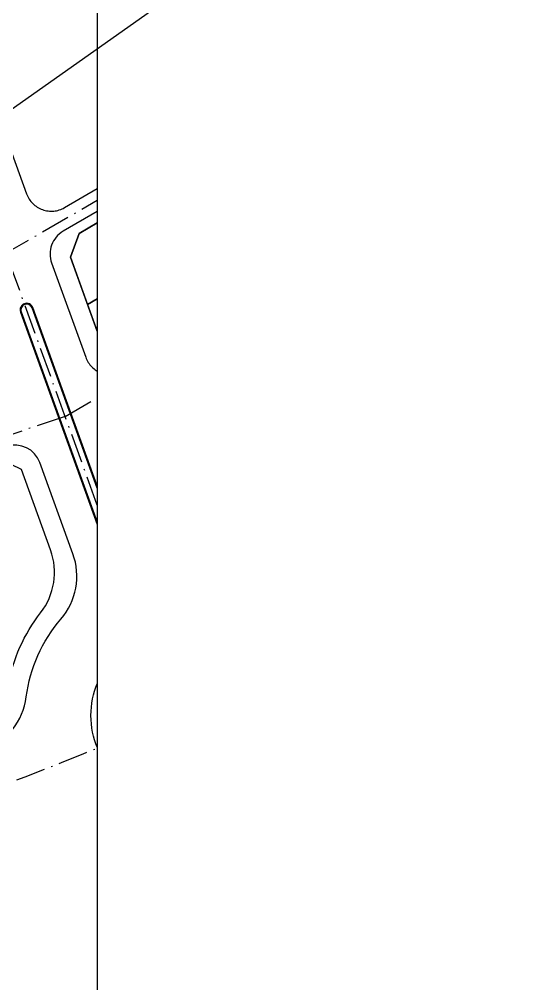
# Model space of a CAD drawing. Header units: metres. Extents: x 568006 to 1139366, y 2064802 to 4131555.
# Drawn here: x 569898.5 to 570050, y 2065724.3 to 2066017.6 of the extents above; entities that cross this region are included whole.
import ezdxf
from ezdxf.enums import TextEntityAlignment as Align
from ezdxf.xclip import XClip

# ---------------------------------------------------------------- set-up
doc = ezdxf.new("R2010")
doc.units = ezdxf.units.M
doc.header["$XCLIPFRAME"] = 0
doc.linetypes.add('ACAD_ISO10W100', pattern=[18.5, 12, -3, 0.5, -3])
doc.linetypes.add('CENTER', pattern=[2, 1.25, -0.25, 0.25, -0.25])
doc.layers.get('DEFPOINTS').update_dxf_attribs({"color": 152, "linetype": 'CONTINUOUS'})
for name, color, linetype, lineweight in [('A-KY HIEU', 34, 'CONTINUOUS', 20), ('boDnv', 54, 'CONTINUOUS', 25), ('E- RANH GIOI', 1, 'CENTER', 13), ('hung-demlonha', 7, 'CONTINUOUS', 15)]:
    doc.layers.add(name, color=color, linetype=linetype, lineweight=lineweight)
for name, color, linetype in [('BoThamCo', 94, 'CONTINUOUS'), ('datOBt', 42, 'CONTINUOUS'), ('datoHonHop', 42, 'CONTINUOUS'), ('ghi_chu', 7, 'CONTINUOUS'), ('LogDg', 7, 'CONTINUOUS'), ('loKBT', 42, 'CONTINUOUS'), ('TimDg', 222, 'CONTINUOUS'), ('ViaHeS', 32, 'CONTINUOUS')]:
    doc.layers.add(name, color=color, linetype=linetype)
doc.layers.add('KCS_Plotter', color=11, linetype='CONTINUOUS', plot=False)
doc.styles.add('QH1', font='arialbd.ttf', dxfattribs={"width": 0.8})

# ---------------------------------------------------------------- blocks, each defined once
blk = doc.blocks.new('A$C33BC4D2A')
at = {"layer": 'A-KY HIEU', "color": 0, "const_width": 1.02}
blk.add_lwpolyline([(14.35, -292.1), (14.35, -4.9), (414.98, -4.9), (414.98, -292.1)], close=True, dxfattribs=at)
at = {"layer": 'DEFPOINTS', "color": 125}
blk.add_lwpolyline([(0, -297), (420, -297), (420, 0), (0, 0)], close=True, dxfattribs=at)
blk = doc.blocks.new('tmbc_khub')
at = {"layer": 'BoThamCo'}
blk.add_lwpolyline([(6.878, 415.7), (0.058, 418.174), (-6.762, 415.202), (-9.645, 408.502), (29.993, 298.909), (36.016, 296.722), (55.218, 307.893), (57.303, 314.88)], close=True, dxfattribs=at)
blk.add_lwpolyline([(1.583, 166.506, 0.4142136), (3.824, 165.455, 0.4142136), (4.874, 167.696), (-19.833, 236.008, 0.4142136), (-22.074, 237.058, 0.4142136), (-23.124, 234.817)], format="xyb", close=True, dxfattribs=at)
at = {"layer": 'datOBt'}
blk.add_lwpolyline([(60.597, 297.139), (67.155, 295.182), (80.61, 268.279), (78.525, 261.293), (8.309, 220.441), (2.286, 222.629), (-8.141, 251.457), (-5.519, 258.673)], close=True, dxfattribs=at)
at = {"layer": 'datoHonHop', "linetype": 'ByBlock'}
blk.add_lwpolyline([(-27.131, 121.072, -0.1211185), (-17.218, 143.314, 0.2573061), (-14.206, 162.384), (-23.08, 186.918), (-29.521, 190.029), (-136.648, 154.077), (-141.057, 145.214), (-118.786, 78.851), (-69.381, 95.431, 0.0079745), (-39.85, 105.869, 0.2651941)], format="xyb", close=True, dxfattribs=at)
at = {"layer": 'LogDg'}
for points in [[(38.381, 294.627), (56.991, 305.454, 0.3958327), (60.123, 315.948), (9.446, 417.272, 0.3988577), (-0.905, 421.027), (-8.245, 417.828, 0.3955879), (-12.571, 407.773), (26.835, 298.821, 0.4679364)], [(-28.453, 409.021), (-58.768, 395.812, 0.3956287), (-63.095, 385.757), (-21.484, 270.709, 0.4679364), (-9.938, 266.515), (19.054, 283.382, 0.3624568), (22.554, 293.018), (-17.734, 404.408, 0.4330459)], [(83.43, 269.347), (69.984, 296.232, 0.4328365), (58.806, 299.568), (-10.379, 259.317, 0.3624568), (-13.879, 249.681), (-3.508, 221.007, 0.4679364), (8.038, 216.813), (80.298, 258.854, 0.3958327)]]:
    blk.add_lwpolyline(points, format="xyb", close=True, dxfattribs=at)
for points in [[(1.348, 166.42, 0.4142136), (3.909, 165.22), (3.909, 165.22, 0.4142136), (5.109, 167.781), (-19.598, 236.093, 0.4142136), (-22.159, 237.293), (-22.159, 237.293, 0.4142136), (-23.359, 234.732), (1.348, 166.42)], [(-145.434, 120.539), (-192.834, 104.632, 0.4004581), (-197.985, 94.863), (-189.6, 65.326, 0.4281041), (-170.398, 55.202), (-67.473, 89.743, 0.0088857), (-34.387, 101.505, 0.2781172), (-21.58, 117.706, -0.1470471), (-11.053, 141.379, 0.270704), (-7.407, 161.224), (-17.453, 189.001, 0.4074168), (-27.521, 193.864), (-136.655, 157.24, 0.4142136), (-144.213, 142.045), (-140.395, 130.669, -0.4142136), (-145.434, 120.539)]]:
    blk.add_lwpolyline(points, format="xyb", dxfattribs=at)
blk.add_circle((23.061, 112.032), 25, dxfattribs=at)
at = {"layer": 'loKBT'}
for points in [[(3.854, 264.127), (-5.519, 258.673), (-8.141, 251.457), (-2.927, 237.043), (13.911, 246.839)], [(13.911, 246.839), (-2.927, 237.043), (2.286, 222.629), (8.309, 220.441), (23.969, 229.552)]]:
    blk.add_lwpolyline(points, close=True, dxfattribs=at)
at = {"layer": 'TimDg', "linetype": 'ACAD_ISO10W100', "ltscale": 0.75}
for points in [[(107.543, -124.133), (15.376, 133.515), (-122.04, 513.448), (-178.345, 685.867)], [(28.497, 285.406), (-18.902, 416.455)], [(-9.753, 202.992), (227.16, 340.827)], [(-9.753, 202.992), (-360.991, 85.118)]]:
    blk.add_lwpolyline(points, dxfattribs=at)
for points in [[(-377.535, 134.416), (-34.22, 249.631, 0.0508293), (-28.678, 252.141), (203.834, 387.416)], [(507.546, 381.621), (291.324, 260.971), (120.566, 161.757, -0.0506838), (-63.655, 78.367), (-512.602, -72.298), (-676.954, -124.133)]]:
    blk.add_lwpolyline(points, format="xyb", dxfattribs=at)
at = {"layer": 'ViaHeS'}
for points in [[(29.993, 298.909), (-9.645, 408.502), (-6.762, 415.202), (0.058, 418.174), (6.878, 415.7), (57.303, 314.88), (55.218, 307.893), (36.016, 296.722)], [(60.597, 297.139), (67.155, 295.182), (80.61, 268.279), (78.525, 261.293), (8.309, 220.441), (2.286, 222.629), (-8.141, 251.457), (-5.519, 258.673)]]:
    blk.add_lwpolyline(points, close=True, dxfattribs=at)
blk.add_lwpolyline([(-133.103, 121.513), (-188.814, 102.817), (-192.189, 96.416), (-183.164, 64.622), (-174.616, 60.115), (-69.381, 95.431, 0.0079745), (-39.85, 105.869, 0.2651955), (-27.131, 121.072, -0.1211185), (-17.218, 143.314, 0.2573061), (-14.206, 162.384), (-23.08, 186.918), (-29.521, 190.029), (-136.648, 154.077), (-141.057, 145.214), (-133.103, 121.513)], format="xyb", close=True, dxfattribs=at)
at = {"layer": 'hung-demlonha', "color": 7, "ltscale": 5, "style": 'QH1', "width": 0.65}
for tag, p in [('BT04', (-109.598, 191.643)), ('BT06', (-305.798, 171.199)), ('BT05', (-282.572, 137.244))]:
    blk.add_attdef(tag, text='', height=3.96, rotation=0, dxfattribs=at).set_placement(p, align=Align.CENTER)

msp = doc.modelspace()

# ---------------------------------------------------------------- linework, layer by layer
at = {"layer": 'boDnv'}
msp.add_lwpolyline([(569530.2, 2066171.65), (569922.19, 2066171.65), (569922.19, 2065693.82), (569530.2, 2065693.82)], close=True, dxfattribs=at)
at = {"layer": 'KCS_Plotter', "extrusion": (-2.4685e-06, 4.62064e-06, 1)}
msp.add_line((569313.5, 2065578.31, 0), (570201.52, 2066206.27, 0), dxfattribs=at)

# ---------------------------------------------------------------- block references
at = {"layer": 'E- RANH GIOI', "extrusion": (-2.4685e-06, 4.62064e-06, 1), "xscale": 2.114336868039268, "yscale": 2.114336868039268, "zscale": 2.114336868039268}
msp.add_blockref('A$C33BC4D2A', (569313.5, 2066206.27, 8.14), dxfattribs=at)

# ---------------------------------------------------------------- next in the draw order: block references
at = {"layer": 'ghi_chu'}
ref = msp.add_blockref('tmbc_khub', (569922.19, 2065693.82), dxfattribs=at)
XClip(ref).set_block_clipping_path([(-391.9901366149, 0), (0, 477.830198009)])

doc.saveas('drawing.dxf')
